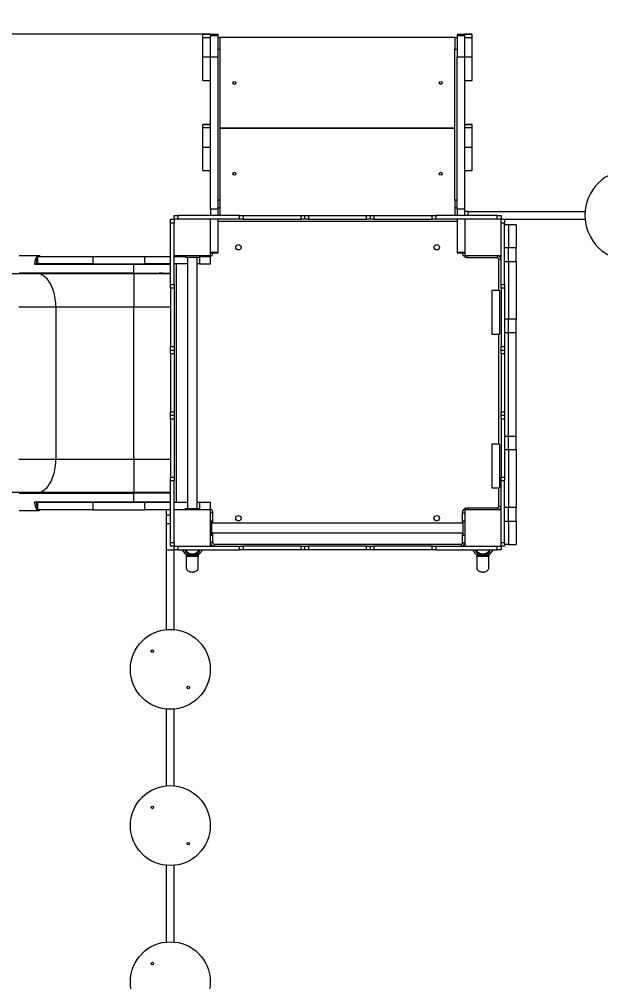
# Model space of a CAD drawing. Header units: millimetres. Extents: x -6077 to 4764, y -4093 to 4128.
# Drawn here: x -1757 to -156, y 20 to 2669 of the extents above; entities that cross this region are included whole.
import ezdxf

# ---------------------------------------------------------------- set-up
doc = ezdxf.new("R2010")
doc.units = ezdxf.units.MM
for name, color, linetype in [('DIKOM_ОБЪЕКТ', 7, 'Continuous'), ('DIKOM_РАЗМЕР_ЗОНА', 7, 'Continuous'), ('DIKOM_РАЗМЕР_ОБЪЕКТА', 7, 'Continuous')]:
    doc.layers.add(name, color=color, linetype=linetype)
doc.styles.add('style1', font='arial.ttf', dxfattribs={"width": 0.8})
doc.dimstyles.new('1-50', dxfattribs={"dimtxt": 300, "dimasz": 200, "dimexe": 100, "dimexo": 0, "dimgap": 100, "dimtad": 1, "dimdec": 0, "dimtxsty": 'style1', "dimcen": 0, "dimclrd": 7, "dimclre": 7, "dimadec": 1, "dimazin": 2, "dimtfac": 1, "dimtdec": 0, "dimtmove": 0, "dimatfit": 3, "dimfxl": 0, "dimlwd": 25, "dimlwe": 18, "dimarcsym": 0})

# ---------------------------------------------------------------- blocks, each defined once
blk = doc.blocks.new('A$Ceda28903')
at = {"color": 7, "linetype": 'Continuous', "lineweight": 15}
for p, q in [((488.6, 2057.3), (488.6, 2378.7)), ((509.6, 2157.3), (509.6, 2378.8)), ((524.6, 2189.3), (524.6, 2168.3)), ((524.6, 2189.3), (587.9, 2189.3)), ((587.9, 2189.3), (587.9, 2168.3)), ((626.3, 2189.3), (587.9, 2189.3)), ((626.3, 2189.3), (626.3, 2168.3)), ((626.3, 2189.3), (785, 2189.3)), ((785, 2189.3), (785, 2168.3)), ((822, 2189.3), (785, 2189.3)), ((822, 2189.3), (822, 2168.3)), ((1107.3, 2189.3), (822, 2189.3)), ((1107.3, 2189.3), (1107.3, 2168.3)), ((1144.2, 2189.3), (1107.3, 2189.3)), ((1144.2, 2189.3), (1144.2, 2168.3)), ((1144.2, 2189.3), (1302.9, 2189.3)), ((1302.9, 2189.3), (1302.9, 2168.3)), ((1341.3, 2189.3), (1302.9, 2189.3)), ((1341.3, 2189.3), (1341.3, 2168.3)), ((1341.3, 2189.3), (1404.6, 2189.3)), ((1404.6, 2168.3), (1404.6, 2189.3)), ((499.6, 2147.3), (509.6, 2147.3)), ((499.6, 2136.7), (499.6, 2147.3)), ((509.6, 2147.3), (509.6, 2157.3)), ((509.6, 2157.3), (520.2, 2157.3)), ((509.6, 2147.3), (509.6, 2136.7)), ((520.2, 2147.3), (509.6, 2147.3)), ((520.2, 2157.3), (520.2, 2147.3)), ((689.4, 2157.3), (520.2, 2157.3)), ((689.4, 2147.3), (520.2, 2147.3)), ((524.6, 2168.3), (587.9, 2168.3)), ((524.6, 2168.3), (524.6, 2157.3)), ((626.3, 2168.3), (587.9, 2168.3)), ((609.6, 2047.3), (609.6, 2147.3)), ((619.6, 2141.3), (619.6, 2147.3)), ((626.3, 2168.3), (785, 2168.3)), ((689.4, 2147.3), (689.4, 2157.3)), ((689.4, 2157.3), (699.4, 2157.3)), ((699.4, 2147.3), (689.4, 2147.3)), ((699.4, 2157.3), (699.4, 2147.3)), ((699.4, 2157.3), (859.6, 2157.3)), ((699.4, 2147.3), (859.6, 2147.3)), ((822, 2168.3), (785, 2168.3)), ((1107.3, 2168.3), (822, 2168.3)), ((859.6, 2147.3), (859.6, 2157.3)), ((859.6, 2157.3), (869.6, 2157.3)), ((869.6, 2147.3), (859.6, 2147.3)), ((869.6, 2147.3), (869.6, 2157.3)), ((869.6, 2157.3), (879.6, 2157.3)), ((879.6, 2147.3), (869.6, 2147.3)), ((879.6, 2157.3), (879.6, 2147.3)), ((879.6, 2157.3), (1039.6, 2157.3)), ((879.6, 2147.3), (1039.6, 2147.3)), ((1039.6, 2147.3), (1039.6, 2157.3)), ((1039.6, 2157.3), (1049.6, 2157.3)), ((1049.6, 2147.3), (1039.6, 2147.3)), ((1049.6, 2157.3), (1049.6, 2147.3)), ((1049.6, 2157.3), (1059.6, 2157.3)), ((1059.6, 2147.3), (1049.6, 2147.3)), ((1059.6, 2157.3), (1059.6, 2147.3)), ((1059.6, 2157.3), (1219.9, 2157.3)), ((1059.6, 2147.3), (1219.9, 2147.3)), ((1144.2, 2168.3), (1107.3, 2168.3)), ((1144.2, 2168.3), (1302.9, 2168.3)), ((1219.9, 2147.3), (1219.9, 2157.3)), ((1219.9, 2157.3), (1229.9, 2157.3)), ((1229.9, 2147.3), (1219.9, 2147.3)), ((1229.9, 2157.3), (1229.9, 2147.3)), ((1399, 2157.3), (1229.9, 2157.3)), ((1399, 2147.3), (1229.9, 2147.3)), ((1299.6, 2141.3), (1299.6, 2147.3)), ((1341.3, 2168.3), (1302.9, 2168.3)), ((1309.6, 2147.3), (1309.6, 2047.3)), ((1341.3, 2168.3), (1404.6, 2168.3)), ((1399, 2147.3), (1399, 2157.3)), ((1399, 2157.3), (1409.6, 2157.3)), ((1409.6, 2147.3), (1399, 2147.3)), ((1404.6, 2168.3), (1404.6, 2157.3)), ((1409.6, 2157.3), (1409.6, 2147.3)), ((1409.6, 2147.3), (1419.6, 2147.3)), ((1409.6, 2136.7), (1409.6, 2147.3)), ((1419.6, 2147.3), (1419.6, 2136.7)), ((509.6, 2136.7), (499.6, 2136.7)), ((499.6, 2136.7), (499.6, 1967.6)), ((509.6, 2136.7), (509.6, 1967.6)), ((615.6, 2137.3), (609.6, 2137.3)), ((615.6, 2137.3), (615.6, 2055.3)), ((705.5, 2143.3), (705.5, 2122.3)), ((705.5, 2143.3), (825.5, 2143.3)), ((705.5, 2122.3), (825.5, 2122.3)), ((825.5, 2122.3), (825.5, 2143.3)), ((1128.6, 2143.3), (1128.6, 2122.3)), ((1128.6, 2143.3), (1248.6, 2143.3)), ((1128.6, 2122.3), (1248.6, 2122.3)), ((1248.6, 2122.3), (1248.6, 2143.3)), ((1303.6, 2055.3), (1303.6, 2137.3)), ((1303.6, 2137.3), (1309.6, 2137.3)), ((1419.6, 2136.7), (1409.6, 2136.7)), ((1409.6, 1967.6), (1409.6, 2136.7)), ((1419.6, 1967.6), (1419.6, 2136.7)), ((1419.4, 2114), (1420.5, 2114.3)), ((1420.5, 2114.3), (1420.8, 2114.3)), ((0, 2068.3), (0, 2047.3)), ((0, 2068.3), (0, 2047.3)), ((8.8, 2068.3), (0, 2068.3)), ((0, 2047.3), (0, 2068.3)), ((0, 2068.3), (0, 2068.3)), ((0, 2068.3), (0, 2068.3)), ((8.8, 2047.3), (8.8, 2068.3)), ((62.4, 2068.3), (8.8, 2068.3)), ((62.4, 2047.3), (62.4, 2068.3)), ((127.2, 2068.3), (62.4, 2068.3)), ((127.2, 2047.3), (127.2, 2068.3)), ((248.3, 2068.3), (248.3, 2047.3)), ((248.3, 2068.3), (248.3, 2047.3)), ((257.1, 2068.3), (248.3, 2068.3)), ((248.3, 2047.3), (248.3, 2068.3)), ((248.3, 2068.3), (248.3, 2068.3)), ((248.3, 2068.3), (248.3, 2068.3)), ((257.1, 2047.3), (257.1, 2068.3)), ((310.7, 2068.3), (257.1, 2068.3)), ((310.7, 2047.3), (310.7, 2068.3)), ((375.5, 2068.3), (310.7, 2068.3)), ((375.5, 2047.3), (375.5, 2068.3)), ((1420.8, 2080.3), (1420.5, 2080.3)), ((0.6, 2047.3), (0, 2047.3)), ((0, 2047.3), (0, 2047.3)), ((0, 2047.3), (0, 2047.3)), ((0.6, 2047.3), (0.6, 2026.3)), ((3.3, 2047.3), (0.6, 2047.3)), ((8.8, 2047.3), (3.3, 2047.3)), ((3.4, 2026.3), (3.4, 2047.3)), ((62.4, 2047.3), (8.8, 2047.3)), ((83.7, 2047.3), (62.4, 2047.3)), ((62.6, 2026.3), (62.6, 2047.3)), ((481.5, 2047.3), (83.7, 2047.3)), ((481.5, 2047.3), (481.5, 2026.3)), ((499.6, 2047.3), (481.5, 2047.3)), ((488.6, 2057.3), (488.6, 2047.3)), ((509.6, 2047.3), (609.6, 2047.3)), ((600.6, 2047.3), (600.6, 2026.3)), ((601.5, 2026.3), (601.5, 2047.3)), ((601.6, 2041.3), (601.6, 2047.3)), ((615.6, 2055.3), (609.6, 2055.3)), ((1303.6, 2055.3), (1309.6, 2055.3)), ((1309.6, 2047.3), (1409.6, 2047.3)), ((1317.6, 2041.3), (1317.6, 2047.3)), ((1339.6, 2043.3), (1339.6, 2047.3)), ((1379.6, 2043.3), (1339.6, 2043.3)), ((1346.1, 2043.3), (1346.1, 1351.3)), ((1373.1, 1351.3), (1373.1, 2043.3)), ((1379.6, 2043.3), (1379.6, 2047.3)), ((1399.6, 2041.3), (1399.6, 2047.3)), ((0.6, 2026.3), (3.4, 2026.3)), ((3.4, 2026.3), (62.6, 2026.3)), ((9.1, 2020.3), (9.1, 2026.3)), ((9.1, 2020.3), (9.1, 1374.3)), ((10.3, 2020.3), (9.1, 2020.3)), ((10.3, 2020.3), (41.4, 2020.3)), ((456.8, 2020.3), (41.4, 2020.3)), ((481.5, 2026.3), (62.6, 2026.3)), ((259.1, 1374.3), (259.1, 2020.3)), ((259.1, 2020.3), (259.1, 1374.3)), ((456.8, 2020.3), (478.4, 2020.3)), ((478.4, 2020.3), (499.6, 2020.3)), ((481.5, 2026.3), (499.6, 2026.3)), ((509.6, 2026.3), (600.6, 2026.3)), ((600.6, 2026.3), (601.5, 2026.3)), ((1403.6, 1357.3), (1403.6, 2037.3)), ((1403.6, 2037.3), (1409.6, 2037.3)), ((499.6, 1967.6), (509.6, 1967.6)), ((499.6, 1957.6), (499.6, 1967.6)), ((509.6, 1967.6), (509.6, 1957.6)), ((1409.6, 1967.6), (1419.6, 1967.6)), ((1409.6, 1957.6), (1409.6, 1967.6)), ((1419.6, 1967.6), (1419.6, 1957.6)), ((509.6, 1957.6), (499.6, 1957.6)), ((499.6, 1797.3), (499.6, 1957.6)), ((509.6, 1797.3), (509.6, 1957.6)), ((1419.6, 1957.6), (1409.6, 1957.6)), ((1409.6, 1957.6), (1409.6, 1797.3)), ((1419.6, 1957.6), (1419.6, 1797.3)), ((499.6, 1797.3), (509.6, 1797.3)), ((499.6, 1787.3), (499.6, 1797.3)), ((499.6, 1787.3), (509.6, 1787.3)), ((499.6, 1777.3), (499.6, 1787.3)), ((509.6, 1777.3), (499.6, 1777.3)), ((499.6, 1617.3), (499.6, 1777.3)), ((509.6, 1797.3), (509.6, 1787.3)), ((509.6, 1787.3), (509.6, 1777.3)), ((509.6, 1617.3), (509.6, 1777.3)), ((1409.6, 1797.3), (1419.6, 1797.3)), ((1409.6, 1787.3), (1409.6, 1797.3)), ((1409.6, 1787.3), (1419.6, 1787.3)), ((1409.6, 1777.3), (1409.6, 1787.3)), ((1419.6, 1777.3), (1409.6, 1777.3)), ((1409.6, 1777.3), (1409.6, 1617.3)), ((1419.6, 1797.3), (1419.6, 1787.3)), ((1419.6, 1787.3), (1419.6, 1777.3)), ((1419.6, 1777.3), (1419.6, 1617.3)), ((499.6, 1617.3), (509.6, 1617.3)), ((499.6, 1607.3), (499.6, 1617.3)), ((509.6, 1617.3), (509.6, 1607.3)), ((1409.6, 1617.3), (1419.6, 1617.3)), ((1409.6, 1607.3), (1409.6, 1617.3)), ((1419.6, 1617.3), (1419.6, 1607.3)), ((509.6, 1607.3), (499.6, 1607.3)), ((499.6, 1597.3), (499.6, 1607.3)), ((509.6, 1597.3), (499.6, 1597.3)), ((499.6, 1437), (499.6, 1597.3)), ((509.6, 1607.3), (509.6, 1597.3)), ((509.6, 1437), (509.6, 1597.3)), ((1419.6, 1607.3), (1409.6, 1607.3)), ((1409.6, 1597.3), (1409.6, 1607.3)), ((1419.6, 1597.3), (1409.6, 1597.3)), ((1409.6, 1597.3), (1409.6, 1437)), ((1419.6, 1607.3), (1419.6, 1597.3)), ((1419.6, 1597.3), (1419.6, 1437)), ((499.6, 1437), (509.6, 1437)), ((499.6, 1427.1), (499.6, 1437)), ((509.6, 1437), (509.6, 1427.1)), ((1409.6, 1437), (1419.6, 1437)), ((1409.6, 1427.1), (1409.6, 1437)), ((1419.6, 1437), (1419.6, 1427.1)), ((509.6, 1427.1), (499.6, 1427.1)), ((499.6, 1427.1), (499.6, 1257.9)), ((509.6, 1427.1), (509.6, 1257.9)), ((1419.6, 1427.1), (1409.6, 1427.1)), ((1409.6, 1257.9), (1409.6, 1427.1)), ((1419.6, 1257.9), (1419.6, 1427.1)), ((0.6, 1368.3), (0.6, 1347.3)), ((3.4, 1368.3), (0.6, 1368.3)), ((3.4, 1347.3), (3.4, 1368.3)), ((62.6, 1368.3), (3.4, 1368.3)), ((9.1, 1374.3), (10.3, 1374.3)), ((9.1, 1368.3), (9.1, 1374.3)), ((41.4, 1374.3), (10.3, 1374.3)), ((456.8, 1374.3), (41.4, 1374.3)), ((62.6, 1347.3), (62.6, 1368.3)), ((481.5, 1368.3), (62.6, 1368.3)), ((478.4, 1374.3), (456.8, 1374.3)), ((499.6, 1374.3), (478.4, 1374.3)), ((481.5, 1368.3), (481.5, 1347.3)), ((499.6, 1368.3), (481.5, 1368.3)), ((600.6, 1368.3), (509.6, 1368.3)), ((600.6, 1368.3), (600.6, 1347.3)), ((601.5, 1368.3), (600.6, 1368.3)), ((601.5, 1347.3), (601.5, 1368.3)), ((601.6, 1353.3), (601.6, 1347.3)), ((1317.6, 1353.3), (1317.6, 1347.3)), ((1399.6, 1353.3), (1399.6, 1347.3)), ((1403.6, 1357.3), (1409.6, 1357.3)), ((0, 1347.3), (0, 1326.3)), ((0, 1347.3), (0, 1326.3)), ((0.6, 1347.3), (0, 1347.3)), ((0, 1326.3), (0, 1347.3)), ((0, 1347.3), (0, 1347.3)), ((0, 1347.3), (0, 1347.3)), ((8.8, 1326.3), (0, 1326.3)), ((0, 1326.3), (0, 1326.3)), ((0, 1326.3), (0, 1326.3)), ((0.6, 1347.3), (3.3, 1347.3)), ((8.8, 1347.3), (3.3, 1347.3)), ((8.8, 1326.3), (8.8, 1347.3)), ((62.4, 1347.3), (8.8, 1347.3)), ((62.4, 1326.3), (8.8, 1326.3)), ((62.4, 1326.3), (62.4, 1347.3)), ((83.7, 1347.3), (62.4, 1347.3)), ((127.2, 1326.3), (62.4, 1326.3)), ((481.5, 1347.3), (83.7, 1347.3)), ((127.2, 1326.3), (127.2, 1347.3)), ((248.3, 1347.3), (248.3, 1326.3)), ((248.3, 1347.3), (248.3, 1326.3)), ((248.3, 1326.3), (248.3, 1347.3)), ((257.1, 1326.3), (248.3, 1326.3)), ((248.3, 1326.3), (248.3, 1326.3)), ((248.3, 1326.3), (248.3, 1326.3)), ((257.1, 1326.3), (257.1, 1347.3)), ((310.7, 1326.3), (257.1, 1326.3)), ((310.7, 1326.3), (310.7, 1347.3)), ((375.5, 1326.3), (310.7, 1326.3)), ((375.5, 1326.3), (375.5, 1347.3)), ((481.5, 1347.3), (499.6, 1347.3)), ((609.6, 1347.3), (509.6, 1347.3)), ((609.6, 1247.3), (609.6, 1347.3)), ((632.6, 1347.3), (611.6, 1347.3)), ((611.6, 1317.3), (611.6, 1347.3)), ((632.6, 1317.3), (632.6, 1347.3)), ((1309.6, 1347.3), (1288.6, 1347.3)), ((1288.6, 1317.3), (1288.6, 1347.3)), ((1409.6, 1347.3), (1309.6, 1347.3)), ((1309.6, 1347.3), (1309.6, 1247.3)), ((1339.6, 1347.3), (1339.6, 1351.3)), ((1379.6, 1351.3), (1339.6, 1351.3)), ((1379.6, 1347.3), (1379.6, 1351.3)), ((609.6, 1317.3), (613.6, 1317.3)), ((611.6, 1317.3), (632.6, 1317.3)), ((611.6, 1317.3), (611.6, 1317.3)), ((613.6, 1277.3), (613.6, 1317.3)), ((1305.6, 1310.8), (613.6, 1310.8)), ((632.6, 1317.3), (632.6, 1310.8)), ((1288.6, 1317.3), (1309.6, 1317.3)), ((1288.6, 1310.8), (1288.6, 1317.3)), ((1305.6, 1317.3), (1309.6, 1317.3)), ((1305.6, 1277.3), (1305.6, 1317.3)), ((1419.4, 1314), (1420.5, 1314.3)), ((1420.5, 1314.3), (1420.8, 1314.3)), ((609.6, 1277.3), (613.6, 1277.3)), ((611.6, 1247.3), (611.6, 1277.3)), ((613.6, 1283.8), (1305.6, 1283.8)), ((632.6, 1283.8), (632.6, 1247.3)), ((1288.6, 1247.3), (1288.6, 1283.8)), ((1305.6, 1277.3), (1309.6, 1277.3)), ((1420.8, 1280.3), (1420.5, 1280.3)), ((499.6, 1257.9), (509.6, 1257.9)), ((499.6, 1247.3), (499.6, 1257.9)), ((509.6, 1247.3), (499.6, 1247.3)), ((509.6, 1257.9), (509.6, 1247.3)), ((509.6, 1247.3), (509.6, 1247.3)), ((509.6, 1237.3), (509.6, 1247.3)), ((509.6, 1247.3), (520.2, 1247.3)), ((520.2, 1247.3), (520.2, 1237.3)), ((689.4, 1247.3), (520.2, 1247.3)), ((658.1, 1247.3), (657.1, 1247.3)), ((689.4, 1237.3), (689.4, 1247.3)), ((689.4, 1247.3), (699.4, 1247.3)), ((699.4, 1247.3), (699.4, 1237.3)), ((699.4, 1247.3), (859.6, 1247.3)), ((859.6, 1237.3), (859.6, 1247.3)), ((859.6, 1247.3), (869.6, 1247.3)), ((869.6, 1237.3), (869.6, 1247.3)), ((869.6, 1247.3), (879.6, 1247.3)), ((879.6, 1247.3), (879.6, 1237.3)), ((879.6, 1247.3), (1039.6, 1247.3)), ((1039.6, 1237.3), (1039.6, 1247.3)), ((1039.6, 1247.3), (1049.6, 1247.3)), ((1049.6, 1247.3), (1049.6, 1237.3)), ((1049.6, 1247.3), (1059.6, 1247.3)), ((1059.6, 1247.3), (1059.6, 1237.3)), ((1059.6, 1247.3), (1219.9, 1247.3)), ((1219.9, 1237.3), (1219.9, 1247.3)), ((1219.9, 1247.3), (1229.9, 1247.3)), ((1229.9, 1247.3), (1229.9, 1237.3)), ((1399, 1247.3), (1229.9, 1247.3)), ((1264.1, 1247.3), (1263.1, 1247.3)), ((1399, 1237.3), (1399, 1247.3)), ((1399, 1247.3), (1409.6, 1247.3)), ((1409.6, 1257.9), (1419.6, 1257.9)), ((1409.6, 1247.3), (1409.6, 1257.9)), ((1419.6, 1247.3), (1409.6, 1247.3)), ((1409.6, 1247.3), (1409.6, 1237.3)), ((1419.6, 1257.9), (1419.6, 1247.3)), ((1419.7, 1226.3), (1419.7, 1247.3)), ((1639.1, 1247.3), (1419.7, 1247.3)), ((2069.1, 1247.3), (1858.1, 1247.3)), ((2499.1, 1247.3), (2288.1, 1247.3)), ((520.2, 1237.3), (509.6, 1237.3)), ((689.4, 1237.3), (520.2, 1237.3)), ((611.6, 1166.2), (611.6, 1237.3)), ((632.6, 1237.3), (632.6, 1166.2)), ((658.1, 1136.4), (658.1, 1237.3)), ((699.4, 1237.3), (689.4, 1237.3)), ((699.4, 1237.3), (859.6, 1237.3)), ((869.6, 1237.3), (859.6, 1237.3)), ((879.6, 1237.3), (869.6, 1237.3)), ((879.6, 1237.3), (1039.6, 1237.3)), ((1049.6, 1237.3), (1039.6, 1237.3)), ((1059.6, 1237.3), (1049.6, 1237.3)), ((1059.6, 1237.3), (1219.9, 1237.3)), ((1229.9, 1237.3), (1219.9, 1237.3)), ((1399, 1237.3), (1229.9, 1237.3)), ((1263.1, 1237.3), (1263.1, 1136.4)), ((1288.6, 1166.2), (1288.6, 1237.3)), ((1309.6, 1237.3), (1309.6, 1166.2)), ((1323.6, 1226.3), (1309.6, 1226.3)), ((1347.3, 1226.3), (1323.6, 1226.3)), ((1419.7, 1226.3), (1347.3, 1226.3)), ((1409.6, 1237.3), (1399, 1237.3)), ((1639.1, 1226.3), (1419.7, 1226.3)), ((2069.1, 1226.3), (1858.1, 1226.3)), ((2499.1, 1226.3), (2288.1, 1226.3)), ((632.6, 1166.2), (611.6, 1166.2)), ((611.6, 1023.4), (611.6, 1166.2)), ((632.6, 1023.4), (632.6, 1166.2)), ((1309.6, 1166.2), (1288.6, 1166.2)), ((1288.6, 1023.4), (1288.6, 1166.2)), ((1309.6, 1023.4), (1309.6, 1166.2)), ((633.6, 1136.4), (632.6, 1136.4)), ((633.6, 1136.4), (633.6, 863.9)), ((658.1, 1136.4), (633.6, 1136.4)), ((658.1, 1136.4), (658.1, 820.9)), ((659.1, 1136.4), (658.1, 1136.4)), ((659.1, 869.1), (659.1, 1136.4)), ((659.1, 1136.4), (751.6, 1136.4)), ((751.6, 1136.4), (751.6, 921.8)), ((1169.6, 1136.4), (751.6, 1136.4)), ((1169.6, 1136.4), (1262.1, 1136.4)), ((1169.6, 921.8), (1169.6, 1136.4)), ((1263.1, 1136.4), (1262.1, 1136.4)), ((1262.1, 1136.4), (1262.1, 869.1)), ((1263.1, 820.9), (1263.1, 1136.4)), ((1287.6, 1136.4), (1263.1, 1136.4)), ((1287.6, 863.9), (1287.6, 1136.4)), ((1288.6, 1136.4), (1287.6, 1136.4)), ((611.6, 1023.4), (632.6, 1023.4)), ((611.6, 871.6), (611.6, 1023.4)), ((632.6, 1023.4), (632.6, 871.6)), ((1288.6, 1023.4), (1309.6, 1023.4)), ((1288.6, 871.6), (1288.6, 1023.4)), ((1309.6, 1023.4), (1309.6, 871.6)), ((751.6, 921.8), (751.6, 819.8)), ((751.6, 921.8), (1169.6, 921.8)), ((1169.6, 819.8), (1169.6, 921.8)), ((610.1, 875.7), (610.1, 875.1)), ((1311.1, 875.1), (1311.1, 875.7)), ((632.6, 871.6), (611.6, 871.6)), ((611.6, 869.7), (611.6, 871.6)), ((611.6, 869.7), (632.6, 869.7)), ((632.6, 869.7), (632.6, 871.6)), ((632.6, 866.4), (632.6, 869.2)), ((658.1, 820.9), (659.1, 869.1)), ((659.1, 767), (659.1, 869.1)), ((1262.1, 869.1), (1263.1, 820.9)), ((1262.1, 869.1), (1262.1, 767)), ((1309.6, 871.6), (1288.6, 871.6)), ((1288.6, 869.7), (1288.6, 871.6)), ((1288.6, 869.7), (1309.6, 869.7)), ((1288.6, 866.4), (1288.6, 869.2)), ((1309.6, 869.7), (1309.6, 871.6))]:
    blk.add_line(p, q, dxfattribs=at)
at = {"color": 8, "linetype": 'Continuous', "lineweight": 15}
for p, q in [((587.9, 2168.3), (587.9, 2157.3)), ((626.3, 2168.3), (626.3, 2157.3)), ((785, 2168.3), (785, 2157.3)), ((822, 2168.3), (822, 2157.3)), ((1107.3, 2168.3), (1107.3, 2157.3)), ((1144.2, 2168.3), (1144.2, 2157.3)), ((1302.9, 2168.3), (1302.9, 2157.3)), ((1341.3, 2168.3), (1341.3, 2157.3)), ((705.5, 2141.3), (619.6, 2141.3)), ((1128.6, 2141.3), (825.5, 2141.3)), ((1299.6, 2141.3), (1248.6, 2141.3)), ((1420.5, 2080.3), (1419.4, 2080.6)), ((499.6, 2057.3), (488.6, 2057.3)), ((601.6, 2041.3), (601.5, 2041.3)), ((1346.1, 2041.3), (1317.6, 2041.3)), ((1399.6, 2041.3), (1373.1, 2041.3)), ((41.4, 2020.3), (41.4, 2026.3)), ((456.8, 2026.3), (456.8, 2020.3)), ((478.4, 2026.3), (478.4, 2020.3)), ((515.6, 2026.3), (515.6, 1368.3)), ((41.4, 1368.3), (41.4, 1374.3)), ((456.8, 1374.3), (456.8, 1368.3)), ((478.4, 1374.3), (478.4, 1368.3)), ((601.5, 1353.3), (601.6, 1353.3)), ((1317.6, 1353.3), (1346.1, 1353.3)), ((1373.1, 1353.3), (1399.6, 1353.3)), ((611.6, 1339.3), (609.6, 1339.3)), ((1420.5, 1280.3), (1419.4, 1280.6)), ((611.6, 1257.3), (609.6, 1257.3)), ((632.6, 1253.3), (1288.6, 1253.3)), ((633.6, 1237.3), (633.6, 1136.4)), ((659.1, 1136.4), (659.1, 1237.3)), ((751.6, 1237.3), (751.6, 1136.4)), ((1169.6, 1136.4), (1169.6, 1237.3)), ((1262.1, 1237.3), (1262.1, 1136.4)), ((1287.6, 1136.4), (1287.6, 1237.3)), ((1323.6, 1226.3), (1323.6, 1237.3)), ((1347.3, 1226.3), (1347.3, 1237.3))]:
    blk.add_line(p, q, dxfattribs=at)
at = {"color": 7, "linetype": 'Continuous', "lineweight": 15, "flags": 128}
for points in [[(751.6, 921.8), (745.8, 921.7), (740.1, 921.4), (734.3, 920.9), (728.7, 920.2), (723.1, 919.3), (717.7, 918.1), (712.4, 916.8), (707.2, 915.3), (702.2, 913.6), (697.4, 911.8), (692.8, 909.7), (688.5, 907.6), (684.4, 905.2), (680.5, 902.7), (677, 900.1), (673.7, 897.4), (670.7, 894.5), (668.1, 891.6), (665.8, 888.5), (663.8, 885.4), (662.1, 882.2), (660.8, 879), (659.9, 875.7), (659.3, 872.4), (659.1, 869.1)], [(1262.1, 869.1), (1261.9, 872.4), (1261.3, 875.7), (1260.4, 879), (1259.1, 882.2), (1257.5, 885.4), (1255.5, 888.5), (1253.2, 891.6), (1250.5, 894.5), (1247.5, 897.4), (1244.3, 900.1), (1240.7, 902.7), (1236.9, 905.2), (1232.8, 907.6), (1228.4, 909.7), (1223.8, 911.8), (1219, 913.6), (1214, 915.3), (1208.9, 916.8), (1203.6, 918.1), (1198.1, 919.3), (1192.5, 920.2), (1186.9, 920.9), (1181.2, 921.4), (1175.4, 921.7), (1169.6, 921.8)]]:
    blk.add_lwpolyline(points, dxfattribs=at)
at = {"color": 7, "linetype": 'Continuous', "lineweight": 15}
for centre, radius in [((134.1, 1981.3), 4), ((384.1, 1981.3), 4), ((586.6, 1970.3), 7.5), ((1332.6, 1970.3), 7.5), ((586.6, 1424.3), 7.5), ((1332.6, 1424.3), 7.5), ((134.1, 1413.3), 4), ((384.1, 1413.3), 4), ((1748.6, 1236.8), 110), ((2178.6, 1236.8), 110), ((2608.6, 1236.8), 110), ((1798.6, 1286.3), 3.5), ((2228.6, 1286.3), 3.5), ((1698.6, 1187.3), 3.5), ((2128.6, 1187.3), 3.5), ((2558.6, 1187.3), 3.5)]:
    blk.add_circle(centre, radius, dxfattribs=at)
for centre, radius, start, end in [((498.6, 2503.3), 125, 180, 0), ((619.6, 2137.3), 10, 90, 180), ((1299.6, 2137.3), 10, 0, 90), ((1420.7, 2116.3), 2.01, 273.8568, 19.4838), ((1438.6, 2120.7), 19.7, 253.8751, 268.2009), ((1438.6, 2073.9), 19.8, 91.7838, 106.088), ((1420.6, 2078.3), 2.01, 340.4548, 86.209), ((1399.6, 2037.3), 10, 0, 90), ((1399.6, 1357.3), 10, 270, 0), ((1420.7, 1316.3), 2.01, 273.8599, 19.483), ((1438.6, 1320.7), 19.7, 253.875, 268.2009), ((1420.6, 1278.3), 2.01, 340.4571, 86.2079), ((1438.6, 1273.9), 19.8, 91.7851, 106.088), ((619.6, 1257.3), 10, 180, 216.8699), ((613.5, 875.8), 3.4, 123.9745, 180), ((1307.7, 875.8), 3.4, 0, 56.0255)]:
    blk.add_arc(centre, radius, start, end, dxfattribs=at)
at = {"color": 8, "linetype": 'Continuous', "lineweight": 15}
for centre, radius, start, end in [((613, 875.7), 2.92, 119.0912, 178.7687), ((613, 875.1), 2.92, 119.0898, 178.7701), ((1308.2, 875.6), 2.94, 1.4387, 60.7014), ((1308.2, 875.1), 2.94, 1.4371, 60.703)]:
    blk.add_arc(centre, radius, start, end, dxfattribs=at)
at = {"color": 7, "linetype": 'Continuous', "lineweight": 15}
for centre in [(658.3, 1210.4), (1262.9, 1210.4)]:
    blk.add_ellipse(centre, major_axis=(0, 4.5), ratio=0.011921, dxfattribs=at)
for points, knots in [([(619.6, 2141.3), (619.1, 2141.3), (618.3, 2141.2), (617.4, 2140.7), (616.8, 2140.2), (616.2, 2139.5), (615.7, 2138.6), (615.7, 2137.8), (615.6, 2137.3)], [0, 0, 0, 0, 0.239457, 0.368356, 0.500002, 0.631635, 0.760543, 1, 1, 1, 1]), ([(1303.6, 2137.3), (1303.6, 2137.8), (1303.5, 2138.6), (1303, 2139.5), (1302.5, 2140.2), (1301.8, 2140.7), (1300.9, 2141.2), (1300.1, 2141.3), (1299.6, 2141.3)], [0, 0, 0, 0, 0.239455, 0.368357, 0.499995, 0.631647, 0.760545, 1, 1, 1, 1]), ([(1432.6, 2115.5), (1429.7, 2117.9), (1425.3, 2121.5), (1421, 2125), (1419.6, 2126.2)], [0, 0, 0, 0, 0.666127, 1, 1, 1, 1]), ([(1419.6, 2113.3), (1419.6, 2113.4), (1419.7, 2113.6), (1419.7, 2113.6), (1419.6, 2113.7)], [0, 0, 0, 0, 0.244901, 1, 1, 1, 1]), ([(1420.8, 2114.3), (1421.1, 2114.2), (1421.8, 2114.1), (1422.8, 2113.6), (1423.9, 2113), (1424.9, 2112.2), (1425.7, 2111.4), (1426.6, 2110.4), (1427.6, 2109.3), (1428.6, 2107.8), (1429.6, 2106.1), (1430.4, 2104.3), (1430.9, 2102.5), (1431.5, 2100.3), (1431.7, 2097.9), (1431.6, 2095.5), (1431.3, 2093.8), (1430.9, 2092.1), (1430.4, 2090.4), (1429.6, 2088.6), (1428.6, 2086.8), (1427.6, 2085.4), (1426.8, 2084.4), (1426.1, 2083.6), (1425.3, 2082.9), (1424.6, 2082.2), (1423.6, 2081.5), (1422.3, 2080.6), (1421.3, 2080.4), (1420.8, 2080.3)], [0, 0, 0, 0, 0.041222, 0.082128, 0.125021, 0.156172, 0.18753, 0.21876, 0.249823, 0.293054, 0.333993, 0.374656, 0.406585, 0.437316, 0.499528, 0.530549, 0.56199, 0.592744, 0.624706, 0.665591, 0.706687, 0.75001, 0.77459, 0.798195, 0.828688, 0.850706, 0.875263, 0.937579, 1, 1, 1, 1]), ([(1433.1, 2101.8), (1432.8, 2102.9), (1432.4, 2105), (1431.2, 2108), (1429.9, 2110.5), (1428.3, 2112.7), (1426.8, 2114.5), (1425.3, 2115.8), (1423.8, 2116.7), (1423, 2116.9), (1422.6, 2117)], [0, 0, 0, 0, 0.12762, 0.25418, 0.38062, 0.505085, 0.629624, 0.752882, 0.876456, 1, 1, 1, 1]), ([(1437.4, 2113.8), (1436.6, 2113.9), (1434.8, 2114), (1433.3, 2115), (1432.5, 2115.5)], [0, 0, 0, 0, 0.443158, 1, 1, 1, 1]), ([(1433.1, 2092.9), (1433.2, 2094.3), (1433.5, 2097.3), (1433.2, 2100.3), (1433.1, 2101.8)], [0, 0, 0, 0, 0.499959, 1, 1, 1, 1]), ([(1469.6, 2113.8), (1469.5, 2113.8), (1469.4, 2113.8), (1468.2, 2113.8), (1466.6, 2113.8), (1464.7, 2113.8), (1462.6, 2113.8), (1460.4, 2113.8), (1458.3, 2113.8), (1456.3, 2113.8), (1454.5, 2113.8), (1452.7, 2113.8), (1450.7, 2113.8), (1447.9, 2113.8), (1444, 2113.8), (1440.3, 2113.8), (1437.8, 2113.8), (1437.3, 2113.8)], [0, 0, 0, 0, 0.116693, 0.223995, 0.321056, 0.407689, 0.484072, 0.550661, 0.608121, 0.657108, 0.69825, 0.732377, 0.770636, 0.81823, 0.893639, 0.979157, 1, 1, 1, 1]), ([(1437.4, 2113.8), (1437.4, 2113.8), (1437.6, 2113.7), (1437.8, 2113), (1437.9, 2112), (1437.9, 2110.5), (1437.9, 2108.6), (1437.9, 2106.3), (1437.9, 2103.8), (1437.9, 2101.9), (1437.9, 2101)], [0, 0, 0, 0, 0.099155, 0.203179, 0.314652, 0.435175, 0.565604, 0.704018, 0.849957, 1, 1, 1, 1]), ([(1437.9, 2093.6), (1437.9, 2092.7), (1437.9, 2090.9), (1437.9, 2088.3), (1437.9, 2086), (1437.9, 2084.1), (1437.8, 2082.6), (1437.7, 2081.6), (1437.6, 2080.9), (1437.4, 2080.9), (1437.4, 2080.8)], [0, 0, 0, 0, 0.15005, 0.29616, 0.433749, 0.563619, 0.684607, 0.796508, 0.900025, 1, 1, 1, 1]), ([(1437.9, 2101), (1437.9, 2099.8), (1437.9, 2097.3), (1437.9, 2094.9), (1437.9, 2093.6)], [0, 0, 0, 0, 0.500007, 1, 1, 1, 1]), ([(1469.6, 2080.8), (1470.3, 2080.9), (1471.7, 2081), (1473.8, 2081.9), (1475.7, 2083.4), (1477.3, 2085.4), (1478.6, 2087.7), (1479.5, 2089.9), (1480.1, 2092.2), (1480.5, 2094.5), (1480.7, 2097.2), (1480.5, 2100.4), (1479.8, 2103.9), (1478.5, 2107.2), (1476.7, 2110.1), (1474.5, 2112.3), (1472, 2113.6), (1470.4, 2113.7), (1469.6, 2113.8)], [0, 0, 0, 0, 0.046332, 0.097378, 0.153412, 0.213133, 0.273557, 0.330829, 0.381338, 0.431581, 0.494436, 0.568713, 0.650821, 0.735001, 0.814889, 0.885974, 0.947135, 1, 1, 1, 1]), ([(1419.9, 2080.8), (1419.9, 2080.8), (1419.9, 2080.8), (1419.8, 2081), (1419.7, 2081.2), (1419.6, 2081.4)], [0, 0, 0, 0, 0.322648, 0.665333, 1, 1, 1, 1]), ([(1419.6, 2068.4), (1421.1, 2069.6), (1425.5, 2073.3), (1429.7, 2076.8), (1432.6, 2079.1)], [0, 0, 0, 0, 0.32241, 1, 1, 1, 1]), ([(1422.5, 2077.6), (1423, 2077.7), (1423.8, 2077.9), (1425.2, 2078.8), (1426.8, 2080.1), (1428.3, 2081.9), (1429.8, 2084.1), (1431.2, 2086.6), (1432.4, 2089.6), (1432.8, 2091.8), (1433.1, 2092.9)], [0, 0, 0, 0, 0.123175, 0.245723, 0.36966, 0.493593, 0.619175, 0.745274, 0.872432, 1, 1, 1, 1]), ([(1432.5, 2079.1), (1433.3, 2079.6), (1434.8, 2080.6), (1436.6, 2080.7), (1437.4, 2080.8)], [0, 0, 0, 0, 0.54893, 1, 1, 1, 1]), ([(1437.3, 2080.8), (1437.8, 2080.8), (1440.3, 2080.8), (1444, 2080.8), (1448.2, 2080.8), (1451.4, 2080.8), (1453.9, 2080.8), (1456.1, 2080.8), (1458.3, 2080.8), (1460.4, 2080.8), (1462.6, 2080.8), (1464.7, 2080.8), (1466.6, 2080.8), (1468.2, 2080.8), (1469.4, 2080.8), (1469.5, 2080.8), (1469.6, 2080.8)], [0, 0, 0, 0, 0.020933, 0.106444, 0.181847, 0.243284, 0.28973, 0.342944, 0.391927, 0.449383, 0.515967, 0.592343, 0.678969, 0.776023, 0.883316, 1, 1, 1, 1]), ([(615.6, 2055.3), (615.6, 2054.5), (615.5, 2052.7), (614.7, 2050.1), (613.4, 2047.6), (611.6, 2045.3), (609.3, 2043.5), (606.8, 2042.2), (604.2, 2041.5), (602.5, 2041.4), (601.6, 2041.3)], [0, 0, 0, 0, 0.116517, 0.24001, 0.36864, 0.5, 0.631357, 0.759985, 0.883483, 1, 1, 1, 1]), ([(1317.6, 2041.3), (1316.8, 2041.4), (1315, 2041.5), (1312.4, 2042.2), (1309.9, 2043.5), (1307.6, 2045.3), (1305.8, 2047.6), (1304.5, 2050.1), (1303.8, 2052.7), (1303.7, 2054.5), (1303.6, 2055.3)], [0, 0, 0, 0, 0.116517, 0.240012, 0.368643, 0.5, 0.631358, 0.75999, 0.883483, 1, 1, 1, 1]), ([(1403.6, 2037.3), (1403.6, 2037.8), (1403.5, 2038.6), (1403, 2039.5), (1402.5, 2040.2), (1401.8, 2040.7), (1400.9, 2041.2), (1400.1, 2041.3), (1399.6, 2041.3)], [0, 0, 0, 0, 0.239454, 0.368358, 0.500008, 0.631643, 0.760541, 1, 1, 1, 1]), ([(1399.6, 1353.3), (1400.1, 1353.4), (1400.9, 1353.4), (1401.8, 1353.9), (1402.5, 1354.5), (1403, 1355.1), (1403.5, 1356), (1403.6, 1356.8), (1403.6, 1357.3)], [0, 0, 0, 0, 0.239458, 0.368359, 0.500001, 0.631635, 0.760547, 1, 1, 1, 1]), ([(1432.6, 1315.5), (1429.7, 1317.9), (1425.3, 1321.5), (1421, 1325), (1419.6, 1326.2)], [0, 0, 0, 0, 0.666127, 1, 1, 1, 1]), ([(1419.6, 1313.3), (1419.6, 1313.4), (1419.7, 1313.6), (1419.7, 1313.6), (1419.6, 1313.7)], [0, 0, 0, 0, 0.244901, 1, 1, 1, 1]), ([(1420.8, 1314.3), (1421.1, 1314.2), (1421.8, 1314.1), (1422.8, 1313.6), (1423.9, 1313), (1424.9, 1312.2), (1425.7, 1311.4), (1426.6, 1310.4), (1427.6, 1309.3), (1428.6, 1307.8), (1429.6, 1306.1), (1430.4, 1304.3), (1430.9, 1302.5), (1431.5, 1300.3), (1431.7, 1297.9), (1431.6, 1295.5), (1431.3, 1293.8), (1430.9, 1292.1), (1430.4, 1290.4), (1429.6, 1288.6), (1428.6, 1286.8), (1427.6, 1285.4), (1426.8, 1284.4), (1426.1, 1283.6), (1425.3, 1282.9), (1424.6, 1282.2), (1423.6, 1281.5), (1422.3, 1280.6), (1421.3, 1280.4), (1420.8, 1280.3)], [0, 0, 0, 0, 0.041222, 0.082127, 0.125021, 0.156172, 0.18753, 0.21876, 0.249823, 0.293055, 0.333992, 0.374656, 0.406585, 0.437315, 0.499529, 0.530549, 0.56199, 0.592743, 0.624706, 0.665591, 0.706687, 0.75001, 0.77459, 0.798194, 0.828688, 0.850706, 0.875263, 0.937579, 1, 1, 1, 1]), ([(1433.1, 1301.8), (1432.8, 1302.9), (1432.4, 1305), (1431.2, 1308), (1429.9, 1310.5), (1428.3, 1312.7), (1426.8, 1314.5), (1425.3, 1315.8), (1423.8, 1316.7), (1423, 1316.9), (1422.6, 1317)], [0, 0, 0, 0, 0.127622, 0.25418, 0.38062, 0.505086, 0.629623, 0.752881, 0.876456, 1, 1, 1, 1]), ([(1437.4, 1313.8), (1436.6, 1313.9), (1434.8, 1314), (1433.3, 1315), (1432.5, 1315.5)], [0, 0, 0, 0, 0.443155, 1, 1, 1, 1]), ([(1433.1, 1292.9), (1433.2, 1294.3), (1433.5, 1297.3), (1433.2, 1300.3), (1433.1, 1301.8)], [0, 0, 0, 0, 0.499965, 1, 1, 1, 1]), ([(1469.6, 1313.8), (1469.5, 1313.8), (1469.4, 1313.8), (1468.2, 1313.8), (1466.6, 1313.8), (1464.7, 1313.8), (1462.6, 1313.8), (1460.4, 1313.8), (1458.3, 1313.8), (1456.3, 1313.8), (1454.5, 1313.8), (1452.7, 1313.8), (1450.7, 1313.8), (1447.9, 1313.8), (1444, 1313.8), (1440.3, 1313.8), (1437.8, 1313.8), (1437.3, 1313.8)], [0, 0, 0, 0, 0.116693, 0.223995, 0.321056, 0.407689, 0.484072, 0.550661, 0.608121, 0.657108, 0.69825, 0.732377, 0.770636, 0.81823, 0.893639, 0.979157, 1, 1, 1, 1]), ([(1437.4, 1313.8), (1437.4, 1313.8), (1437.6, 1313.7), (1437.8, 1313), (1437.9, 1312), (1437.9, 1310.5), (1437.9, 1308.6), (1437.9, 1306.3), (1437.9, 1303.8), (1437.9, 1301.9), (1437.9, 1301)], [0, 0, 0, 0, 0.099154, 0.203178, 0.314654, 0.435173, 0.565604, 0.704017, 0.849954, 1, 1, 1, 1]), ([(1437.9, 1301), (1437.9, 1299.8), (1437.9, 1297.3), (1437.9, 1294.9), (1437.9, 1293.6)], [0, 0, 0, 0, 0.500003, 1, 1, 1, 1]), ([(1469.6, 1280.8), (1470.3, 1280.9), (1471.7, 1281), (1473.8, 1281.9), (1475.7, 1283.4), (1477.3, 1285.4), (1478.6, 1287.7), (1479.5, 1289.9), (1480.1, 1292.2), (1480.5, 1294.5), (1480.7, 1297.2), (1480.5, 1300.4), (1479.8, 1303.9), (1478.5, 1307.2), (1476.7, 1310.1), (1474.5, 1312.3), (1472, 1313.6), (1470.4, 1313.7), (1469.6, 1313.8)], [0, 0, 0, 0, 0.046332, 0.097378, 0.153412, 0.213134, 0.273557, 0.33083, 0.381338, 0.431581, 0.494434, 0.568712, 0.650822, 0.735001, 0.81489, 0.885973, 0.947135, 1, 1, 1, 1]), ([(1419.9, 1280.8), (1419.9, 1280.8), (1419.9, 1280.8), (1419.8, 1281), (1419.7, 1281.2), (1419.6, 1281.4)], [0, 0, 0, 0, 0.322651, 0.665338, 1, 1, 1, 1]), ([(1419.6, 1268.4), (1421.1, 1269.6), (1425.5, 1273.3), (1429.7, 1276.8), (1432.6, 1279.1)], [0, 0, 0, 0, 0.32241, 1, 1, 1, 1]), ([(1422.5, 1277.6), (1423, 1277.7), (1423.8, 1277.9), (1425.2, 1278.8), (1426.8, 1280.1), (1428.3, 1281.9), (1429.8, 1284.1), (1431.2, 1286.6), (1432.4, 1289.6), (1432.8, 1291.8), (1433.1, 1292.9)], [0, 0, 0, 0, 0.123175, 0.245723, 0.369661, 0.493593, 0.619176, 0.745275, 0.872431, 1, 1, 1, 1]), ([(1432.5, 1279.1), (1433.3, 1279.6), (1434.8, 1280.6), (1436.6, 1280.7), (1437.4, 1280.8)], [0, 0, 0, 0, 0.548932, 1, 1, 1, 1]), ([(1437.3, 1280.8), (1437.8, 1280.8), (1440.3, 1280.8), (1444, 1280.8), (1448.2, 1280.8), (1451.4, 1280.8), (1453.9, 1280.8), (1456.1, 1280.8), (1458.3, 1280.8), (1460.4, 1280.8), (1462.6, 1280.8), (1464.7, 1280.8), (1466.6, 1280.8), (1468.2, 1280.8), (1469.4, 1280.8), (1469.5, 1280.8), (1469.6, 1280.8)], [0, 0, 0, 0, 0.020933, 0.106444, 0.181847, 0.243284, 0.28973, 0.342944, 0.391927, 0.449383, 0.515967, 0.592343, 0.678969, 0.776023, 0.883316, 1, 1, 1, 1]), ([(1437.9, 1293.6), (1437.9, 1292.7), (1437.9, 1290.9), (1437.9, 1288.3), (1437.9, 1286), (1437.9, 1284.1), (1437.8, 1282.6), (1437.7, 1281.6), (1437.6, 1280.9), (1437.4, 1280.9), (1437.4, 1280.8)], [0, 0, 0, 0, 0.150049, 0.296163, 0.43375, 0.563621, 0.684608, 0.796509, 0.900026, 1, 1, 1, 1]), ([(658.3, 1103.9), (658.3, 1103.9), (658.3, 1104), (658.3, 1104.8), (658.2, 1105.9), (658.2, 1107.4), (658.2, 1108.9), (658.2, 1110.4), (658.3, 1111.6), (658.3, 1112.5), (658.3, 1112.8), (658.3, 1112.9), (658.3, 1112.7), (658.3, 1111.9), (658.3, 1110.8), (658.3, 1109.4), (658.3, 1107.8), (658.3, 1106.4), (658.3, 1105.1), (658.3, 1104.2), (658.3, 1103.9), (658.3, 1103.9), (658.3, 1103.9)], [0, 0, 0, 0, 0.053692, 0.107379, 0.16107, 0.214755, 0.268437, 0.322117, 0.375799, 0.429481, 0.483177, 0.499999, 0.553691, 0.607379, 0.661068, 0.714753, 0.768436, 0.822118, 0.8758, 0.929482, 0.983169, 1, 1, 1, 1]), ([(1262.9, 1103.9), (1262.9, 1103.9), (1262.9, 1104), (1262.9, 1104.8), (1262.9, 1105.9), (1262.9, 1107.4), (1262.9, 1108.9), (1262.9, 1110.4), (1262.9, 1111.6), (1262.9, 1112.5), (1262.9, 1112.8), (1262.9, 1112.9), (1262.9, 1112.7), (1263, 1111.9), (1263, 1110.8), (1263, 1109.4), (1263, 1107.8), (1263, 1106.4), (1263, 1105.1), (1263, 1104.2), (1262.9, 1103.9), (1262.9, 1103.9), (1262.9, 1103.9)], [0, 0, 0, 0, 0.053692, 0.107388, 0.161072, 0.214762, 0.268444, 0.322124, 0.375805, 0.429485, 0.483173, 0.500003, 0.553696, 0.607383, 0.661074, 0.714759, 0.768442, 0.822121, 0.875803, 0.929491, 0.983178, 1, 1, 1, 1]), ([(658.3, 1002.5), (658.3, 1002.5), (658.3, 1002.6), (658.3, 1003.4), (658.2, 1004.5), (658.2, 1006), (658.2, 1007.5), (658.3, 1009), (658.3, 1010.2), (658.3, 1011.1), (658.3, 1011.4), (658.3, 1011.5), (658.3, 1011.3), (658.3, 1010.6), (658.3, 1009.4), (658.3, 1008), (658.3, 1006.4), (658.3, 1005), (658.3, 1003.7), (658.3, 1002.8), (658.3, 1002.5), (658.3, 1002.5), (658.3, 1002.5)], [0, 0, 0, 0, 0.053691, 0.107385, 0.161068, 0.214753, 0.268433, 0.322114, 0.375798, 0.429482, 0.483178, 0.500009, 0.553692, 0.607385, 0.661068, 0.714753, 0.768434, 0.822114, 0.875798, 0.929482, 0.983178, 1, 1, 1, 1]), ([(1262.9, 1002.5), (1262.9, 1002.5), (1262.9, 1002.6), (1262.9, 1003.4), (1262.9, 1004.5), (1262.9, 1006), (1262.9, 1007.5), (1262.9, 1009), (1262.9, 1010.2), (1262.9, 1011.1), (1262.9, 1011.4), (1262.9, 1011.5), (1262.9, 1011.3), (1263, 1010.6), (1263, 1009.4), (1263, 1008), (1263, 1006.4), (1263, 1005), (1263, 1003.7), (1263, 1002.8), (1263, 1002.5), (1262.9, 1002.5), (1262.9, 1002.5)], [0, 0, 0, 0, 0.053684, 0.107379, 0.161071, 0.214758, 0.268443, 0.322127, 0.375806, 0.429485, 0.48317, 0.499993, 0.553685, 0.607381, 0.661072, 0.71476, 0.768445, 0.822126, 0.875807, 0.929492, 0.983178, 1, 1, 1, 1]), ([(658.3, 905.8), (658.3, 905.9), (658.3, 906), (658.2, 906.8), (658.2, 907.9), (658.2, 909.3), (658.2, 910.9), (658.3, 912.3), (658.3, 913.6), (658.3, 914.5), (658.3, 914.8), (658.3, 914.9), (658.3, 914.7), (658.3, 913.9), (658.3, 912.8), (658.3, 911.3), (658.3, 909.8), (658.3, 908.3), (658.3, 907.1), (658.3, 906.2), (658.3, 905.9), (658.3, 905.8), (658.3, 905.8)], [0, 0, 0, 0, 0.053691, 0.107375, 0.161061, 0.214741, 0.268423, 0.322104, 0.375791, 0.429483, 0.483171, 0.500001, 0.553692, 0.607377, 0.661062, 0.714742, 0.768423, 0.822103, 0.875789, 0.929482, 0.983169, 1, 1, 1, 1]), ([(1263, 905.8), (1263, 905.9), (1262.9, 906), (1262.9, 906.8), (1262.9, 907.9), (1262.9, 909.3), (1262.9, 910.9), (1262.9, 912.3), (1262.9, 913.6), (1262.9, 914.5), (1262.9, 914.8), (1262.9, 914.9), (1262.9, 914.7), (1262.9, 913.9), (1263, 912.8), (1263, 911.3), (1263, 909.8), (1263, 908.3), (1263, 907.1), (1263, 906.2), (1263, 905.9), (1263, 905.8), (1263, 905.8)], [0, 0, 0, 0, 0.053692, 0.107381, 0.161074, 0.214764, 0.268451, 0.322135, 0.375815, 0.429493, 0.483178, 0.5, 0.553692, 0.607381, 0.661073, 0.714764, 0.768451, 0.822135, 0.875815, 0.929493, 0.983178, 1, 1, 1, 1]), ([(610.1, 875.1), (610.1, 868.9), (610.1, 856.6), (610.1, 838.4), (610.1, 826.7), (610.1, 820.9)], [0, 0, 0, 0, 0.333416, 0.666583, 1, 1, 1, 1]), ([(1311.1, 820.9), (1311.1, 826.7), (1311.1, 838.4), (1311.1, 856.6), (1311.1, 868.9), (1311.1, 875.1)], [0, 0, 0, 0, 0.333417, 0.666584, 1, 1, 1, 1]), ([(632.8, 869.2), (631.7, 869.2), (629.8, 869.3), (628, 869.5), (627.2, 869.7)], [0, 0, 0, 0, 0.571013, 1, 1, 1, 1]), ([(633.6, 863.9), (633.4, 864.3), (633, 864.9), (632.7, 865.8), (632.6, 866.2), (632.6, 866.4)], [0, 0, 0, 0, 0.499495, 0.776238, 1, 1, 1, 1]), ([(1287.6, 863.9), (1287.9, 864.3), (1288.2, 864.9), (1288.6, 865.8), (1288.6, 866.2), (1288.6, 866.4)], [0, 0, 0, 0, 0.499491, 0.776228, 1, 1, 1, 1]), ([(1293.9, 869.7), (1293.7, 869.6), (1292.7, 869.4), (1290.9, 869.3), (1289.3, 869.2), (1288.4, 869.2)], [0, 0, 0, 0, 0.130091, 0.547849, 1, 1, 1, 1])]:
    blk.add_open_spline(points, degree=3, knots=knots, dxfattribs=at)
at = {"color": 8, "linetype": 'Continuous', "lineweight": 15}
for points, knots in [([(1422.6, 2117), (1422.1, 2116.9), (1421.2, 2116.9), (1420.2, 2116), (1419.8, 2115), (1419.6, 2114.5)], [0, 0, 0, 0, 0.376167, 0.753135, 1, 1, 1, 1]), ([(1433.1, 2101.8), (1433.1, 2103), (1433.1, 2105.3), (1433, 2108.5), (1432.9, 2111.3), (1432.8, 2113.5), (1432.7, 2114.8), (1432.6, 2115.5), (1432.6, 2115.4), (1432.6, 2115.4)], [0, 0, 0, 0, 0.181319, 0.357699, 0.523897, 0.677596, 0.816614, 0.942576, 1, 1, 1, 1]), ([(1419.6, 2080.1), (1419.8, 2079.6), (1420.3, 2078.6), (1421.2, 2077.8), (1422.1, 2077.7), (1422.5, 2077.6)], [0, 0, 0, 0, 0.263263, 0.63263, 1, 1, 1, 1]), ([(1432.6, 2079.2), (1432.6, 2079.2), (1432.6, 2079.2), (1432.6, 2079.4), (1432.7, 2079.7), (1432.7, 2080), (1432.7, 2080.4), (1432.8, 2080.7), (1432.8, 2081.1), (1432.8, 2081.6), (1432.9, 2082), (1432.9, 2083), (1433, 2084.7), (1433, 2087.2), (1433.1, 2090), (1433.1, 2091.9), (1433.1, 2092.9)], [0, 0, 0, 0, 0.045831, 0.123818, 0.157069, 0.19728, 0.244275, 0.270346, 0.310022, 0.347673, 0.383496, 0.417497, 0.559901, 0.708915, 0.847635, 1, 1, 1, 1]), ([(601.6, 1353.3), (602.5, 1353.3), (604.2, 1353.2), (606.8, 1352.4), (609.3, 1351.1), (611.5, 1349.4), (612.6, 1348), (613.1, 1347.3)], [0, 0, 0, 0, 0.190554, 0.392525, 0.602885, 0.817711, 1, 1, 1, 1]), ([(1306.2, 1347.3), (1306.7, 1348), (1307.7, 1349.4), (1309.9, 1351.1), (1312.4, 1352.4), (1315, 1353.2), (1316.8, 1353.3), (1317.6, 1353.3)], [0, 0, 0, 0, 0.182289, 0.397115, 0.607479, 0.809446, 1, 1, 1, 1]), ([(1422.6, 1317), (1422.1, 1316.9), (1421.2, 1316.9), (1420.2, 1316), (1419.8, 1315), (1419.6, 1314.5)], [0, 0, 0, 0, 0.376166, 0.753133, 1, 1, 1, 1]), ([(1433.1, 1301.8), (1433.1, 1303), (1433.1, 1305.3), (1433, 1308.5), (1432.9, 1311.3), (1432.8, 1313.5), (1432.7, 1314.8), (1432.6, 1315.5), (1432.6, 1315.4), (1432.6, 1315.4)], [0, 0, 0, 0, 0.181318, 0.357701, 0.523899, 0.677598, 0.816615, 0.942576, 1, 1, 1, 1]), ([(1419.6, 1280.1), (1419.8, 1279.6), (1420.3, 1278.6), (1421.2, 1277.8), (1422.1, 1277.7), (1422.5, 1277.6)], [0, 0, 0, 0, 0.263261, 0.632629, 1, 1, 1, 1]), ([(1432.6, 1279.2), (1432.6, 1279.2), (1432.6, 1279.2), (1432.6, 1279.4), (1432.7, 1279.7), (1432.7, 1280), (1432.7, 1280.4), (1432.8, 1280.7), (1432.8, 1281.1), (1432.8, 1281.6), (1432.9, 1282), (1432.9, 1283), (1433, 1284.7), (1433, 1287.2), (1433.1, 1290), (1433.1, 1291.9), (1433.1, 1292.9)], [0, 0, 0, 0, 0.045831, 0.123819, 0.157071, 0.197281, 0.244277, 0.270346, 0.310024, 0.347671, 0.383498, 0.417497, 0.559903, 0.708915, 0.847635, 1, 1, 1, 1]), ([(611.6, 871.4), (611.3, 871.8), (610.7, 872.6), (610.2, 873.8), (610.2, 874.7), (610.1, 875.1)], [0, 0, 0, 0, 0.324116, 0.653108, 1, 1, 1, 1]), ([(1311.1, 875.1), (1311.1, 874.7), (1311, 873.8), (1310.6, 872.6), (1309.9, 871.8), (1309.6, 871.4)], [0, 0, 0, 0, 0.346669, 0.675435, 1, 1, 1, 1]), ([(633.6, 863.9), (632.1, 863.9), (629.1, 864), (625.6, 864.6), (623.1, 865.1), (621.4, 865.6), (619.8, 866.1), (618.3, 866.6), (616.5, 867.4), (614.7, 868.4), (613.7, 869.3), (613.3, 869.7)], [0, 0, 0, 0, 0.18018, 0.364541, 0.439555, 0.515245, 0.591607, 0.66864, 0.746341, 0.897555, 1, 1, 1, 1]), ([(632.6, 868.5), (631.3, 868.6), (628.8, 868.8), (626, 869.2), (624.7, 869.6), (624.4, 869.7)], [0, 0, 0, 0, 0.450353, 0.896205, 1, 1, 1, 1]), ([(626.2, 869.7), (627.1, 869.5), (629.1, 869.1), (631.4, 869), (632.6, 869)], [0, 0, 0, 0, 0.429775, 1, 1, 1, 1]), ([(1308.1, 869.7), (1308.1, 869.6), (1307.8, 869.4), (1307.2, 868.9), (1306.2, 868.3), (1305.3, 867.8), (1303.5, 866.9), (1300.7, 865.8), (1296.6, 864.7), (1292.2, 864), (1289.1, 863.9), (1287.6, 863.9)], [0, 0, 0, 0, 0.002303, 0.07115, 0.136238, 0.197564, 0.255131, 0.447629, 0.635937, 0.820062, 1, 1, 1, 1]), ([(1296.8, 869.7), (1296.5, 869.6), (1295.2, 869.2), (1292.4, 868.8), (1289.9, 868.6), (1288.6, 868.5)], [0, 0, 0, 0, 0.103794, 0.54964, 1, 1, 1, 1]), ([(1295, 869.7), (1294.1, 869.5), (1292.1, 869.1), (1289.9, 869), (1288.6, 869)], [0, 0, 0, 0, 0.429772, 1, 1, 1, 1])]:
    blk.add_open_spline(points, degree=3, knots=knots, dxfattribs=at)
blk = doc.blocks.new('*D11')
at = {"layer": 'Defpoints', "color": 0, "transparency": 16777216}
for p in [(-2578.3, 1668.6), (3233.1, -1394.5), (3233.1, -3410.4)]:
    blk.add_point(p, dxfattribs=at)
at = {"layer": 'DIKOM_РАЗМЕР_ОБЪЕКТА', "color": 7, "lineweight": 18, "transparency": 16777216}
for p, q in [((-2578.3, 1668.6), (-2578.3, -3510.4)), ((3233.1, -1394.5), (3233.1, -3510.4))]:
    blk.add_line(p, q, dxfattribs=at)
at = {"layer": 'DIKOM_РАЗМЕР_ОБЪЕКТА', "color": 7, "lineweight": 25, "transparency": 16777216}
blk.add_line((-2378.3, -3410.4), (3033.1, -3410.4), dxfattribs=at)
at = {"layer": 'DIKOM_РАЗМЕР_ОБЪЕКТА', "color": 7, "transparency": 16777216}
for points in [[(-2378.3, -3377.1), (-2378.3, -3443.8), (-2578.3, -3410.4)], [(3033.1, -3377.1), (3033.1, -3443.8), (3233.1, -3410.4)]]:
    blk.add_solid(points, dxfattribs=at)
at = {"layer": 'DIKOM_РАЗМЕР_ОБЪЕКТА', "color": 0, "transparency": 16777216, "insert": (327.4, -3157.3), "char_height": 300, "attachment_point": 5, "style": 'style1'}
blk.add_mtext('5800', dxfattribs=at)
blk = doc.blocks.new('*D12')
at = {"layer": 'Defpoints', "color": 0, "transparency": 16777216}
for p in [(-4578.3, 1697.5), (4764.1, -1040.5), (-4578.3, -3993.4)]:
    blk.add_point(p, dxfattribs=at)
at = {"layer": 'DIKOM_РАЗМЕР_ЗОНА', "color": 7, "lineweight": 18, "transparency": 16777216}
for p, q in [((-4578.3, 1697.5), (-4578.3, -4093.4)), ((4764.1, -1040.5), (4764.1, -4093.4))]:
    blk.add_line(p, q, dxfattribs=at)
at = {"layer": 'DIKOM_РАЗМЕР_ЗОНА', "color": 7, "lineweight": 25, "transparency": 16777216}
blk.add_line((4564.1, -3993.4), (-4378.3, -3993.4), dxfattribs=at)
at = {"layer": 'DIKOM_РАЗМЕР_ЗОНА', "color": 7, "transparency": 16777216}
for points in [[(-4378.3, -3960.1), (-4378.3, -4026.8), (-4578.3, -3993.4)], [(4564.1, -3960.1), (4564.1, -4026.8), (4764.1, -3993.4)]]:
    blk.add_solid(points, dxfattribs=at)
at = {"layer": 'DIKOM_РАЗМЕР_ЗОНА', "color": 0, "transparency": 16777216, "insert": (92.9, -3740.2), "char_height": 300, "attachment_point": 5, "style": 'style1'}
blk.add_mtext('9300', dxfattribs=at)
blk = doc.blocks.new('*D13')
at = {"layer": 'Defpoints', "color": 0, "transparency": 16777216}
for p in [(-5627.3, 4128.1), (-1100, 4128.1), (3764.1, -2890.5)]:
    blk.add_point(p, dxfattribs=at)
at = {"layer": 'DIKOM_РАЗМЕР_ЗОНА', "color": 7, "lineweight": 18, "transparency": 16777216}
for p, q in [((-1100, 4128.1), (-5727.3, 4128.1)), ((3764.1, -2890.5), (-5727.3, -2890.5))]:
    blk.add_line(p, q, dxfattribs=at)
at = {"layer": 'DIKOM_РАЗМЕР_ЗОНА', "color": 7, "lineweight": 25, "transparency": 16777216}
blk.add_line((-5627.3, -2690.5), (-5627.3, 3928.1), dxfattribs=at)
at = {"layer": 'DIKOM_РАЗМЕР_ЗОНА', "color": 7, "transparency": 16777216}
for points in [[(-5660.7, 3928.1), (-5594, 3928.1), (-5627.3, 4128.1)], [(-5660.7, -2690.5), (-5594, -2690.5), (-5627.3, -2890.5)]]:
    blk.add_solid(points, dxfattribs=at)
at = {"layer": 'DIKOM_РАЗМЕР_ЗОНА', "color": 0, "transparency": 16777216, "insert": (-5880.5, 618.8), "char_height": 300, "attachment_point": 5, "rotation": 90, "style": 'style1'}
blk.add_mtext('7000', dxfattribs=at)
blk = doc.blocks.new('*D14')
at = {"layer": 'Defpoints', "color": 0, "transparency": 16777216}
for p in [(-1231, 2628.1), (-5005.8, -1642), (1070, -1642)]:
    blk.add_point(p, dxfattribs=at)
at = {"layer": 'DIKOM_РАЗМЕР_ОБЪЕКТА', "color": 7, "lineweight": 18, "transparency": 16777216}
for p, q in [((-1231, 2628.1), (-5105.8, 2628.1)), ((1070, -1642), (-5105.8, -1642))]:
    blk.add_line(p, q, dxfattribs=at)
at = {"layer": 'DIKOM_РАЗМЕР_ОБЪЕКТА', "color": 7, "lineweight": 25, "transparency": 16777216}
blk.add_line((-5005.8, 2428.1), (-5005.8, -1442), dxfattribs=at)
at = {"layer": 'DIKOM_РАЗМЕР_ОБЪЕКТА', "color": 7, "transparency": 16777216}
for points in [[(-5039.2, 2428.1), (-4972.5, 2428.1), (-5005.8, 2628.1)], [(-5039.2, -1442), (-4972.5, -1442), (-5005.8, -1642)]]:
    blk.add_solid(points, dxfattribs=at)
at = {"layer": 'DIKOM_РАЗМЕР_ОБЪЕКТА', "color": 0, "transparency": 16777216, "insert": (-5259, 493.1), "char_height": 300, "attachment_point": 5, "rotation": 90, "style": 'style1'}
blk.add_mtext('4270', dxfattribs=at)

msp = doc.modelspace()

# ---------------------------------------------------------------- block references
at = {"layer": 'DIKOM_ОБЪЕКТ', "rotation": 270}
msp.add_blockref('A$Ceda28903', (-2578.3, 2628.1), dxfattribs=at)

# ---------------------------------------------------------------- dimensions: what is measured, and where the dimension line sits
at = {"layer": 'DIKOM_РАЗМЕР_ЗОНА'}
dim = msp.add_linear_dim(base=(-5627.3, 4128.1), p1=(3764.1, -2890.5), p2=(-1100, 4128.1), angle=270, text='7000', dimstyle='1-50', dxfattribs=at)
dim.commit()
dim.dimension.update_dxf_attribs({"geometry": '*D13', "text_midpoint": (-5627.3, 618.8), "dimtype": 160})
dim = msp.add_linear_dim(base=(-4578.3, -3993.4), p1=(4764.1, -1040.5), p2=(-4578.3, 1697.5), text='9300', dimstyle='1-50', dxfattribs=at)
dim.commit()
dim.dimension.update_dxf_attribs({"geometry": '*D12', "text_midpoint": (92.9, -3993.4), "dimtype": 160})
at = {"layer": 'DIKOM_РАЗМЕР_ОБЪЕКТА'}
dim = msp.add_linear_dim(base=(-5005.8, -1642), p1=(-1231, 2628.1), p2=(1070, -1642), angle=90, dimstyle='1-50', dxfattribs=at)
dim.commit()
dim.dimension.update_dxf_attribs({"geometry": '*D14', "text_midpoint": (-5005.8, 493.1), "dimtype": 160})
dim = msp.add_linear_dim(base=(3233.1, -3410.4), p1=(-2578.3, 1668.6), p2=(3233.1, -1394.5), text='5800', dimstyle='1-50', dxfattribs=at)
dim.commit()
dim.dimension.update_dxf_attribs({"geometry": '*D11', "text_midpoint": (327.4, -3410.4), "dimtype": 160})

doc.saveas('drawing.dxf')
